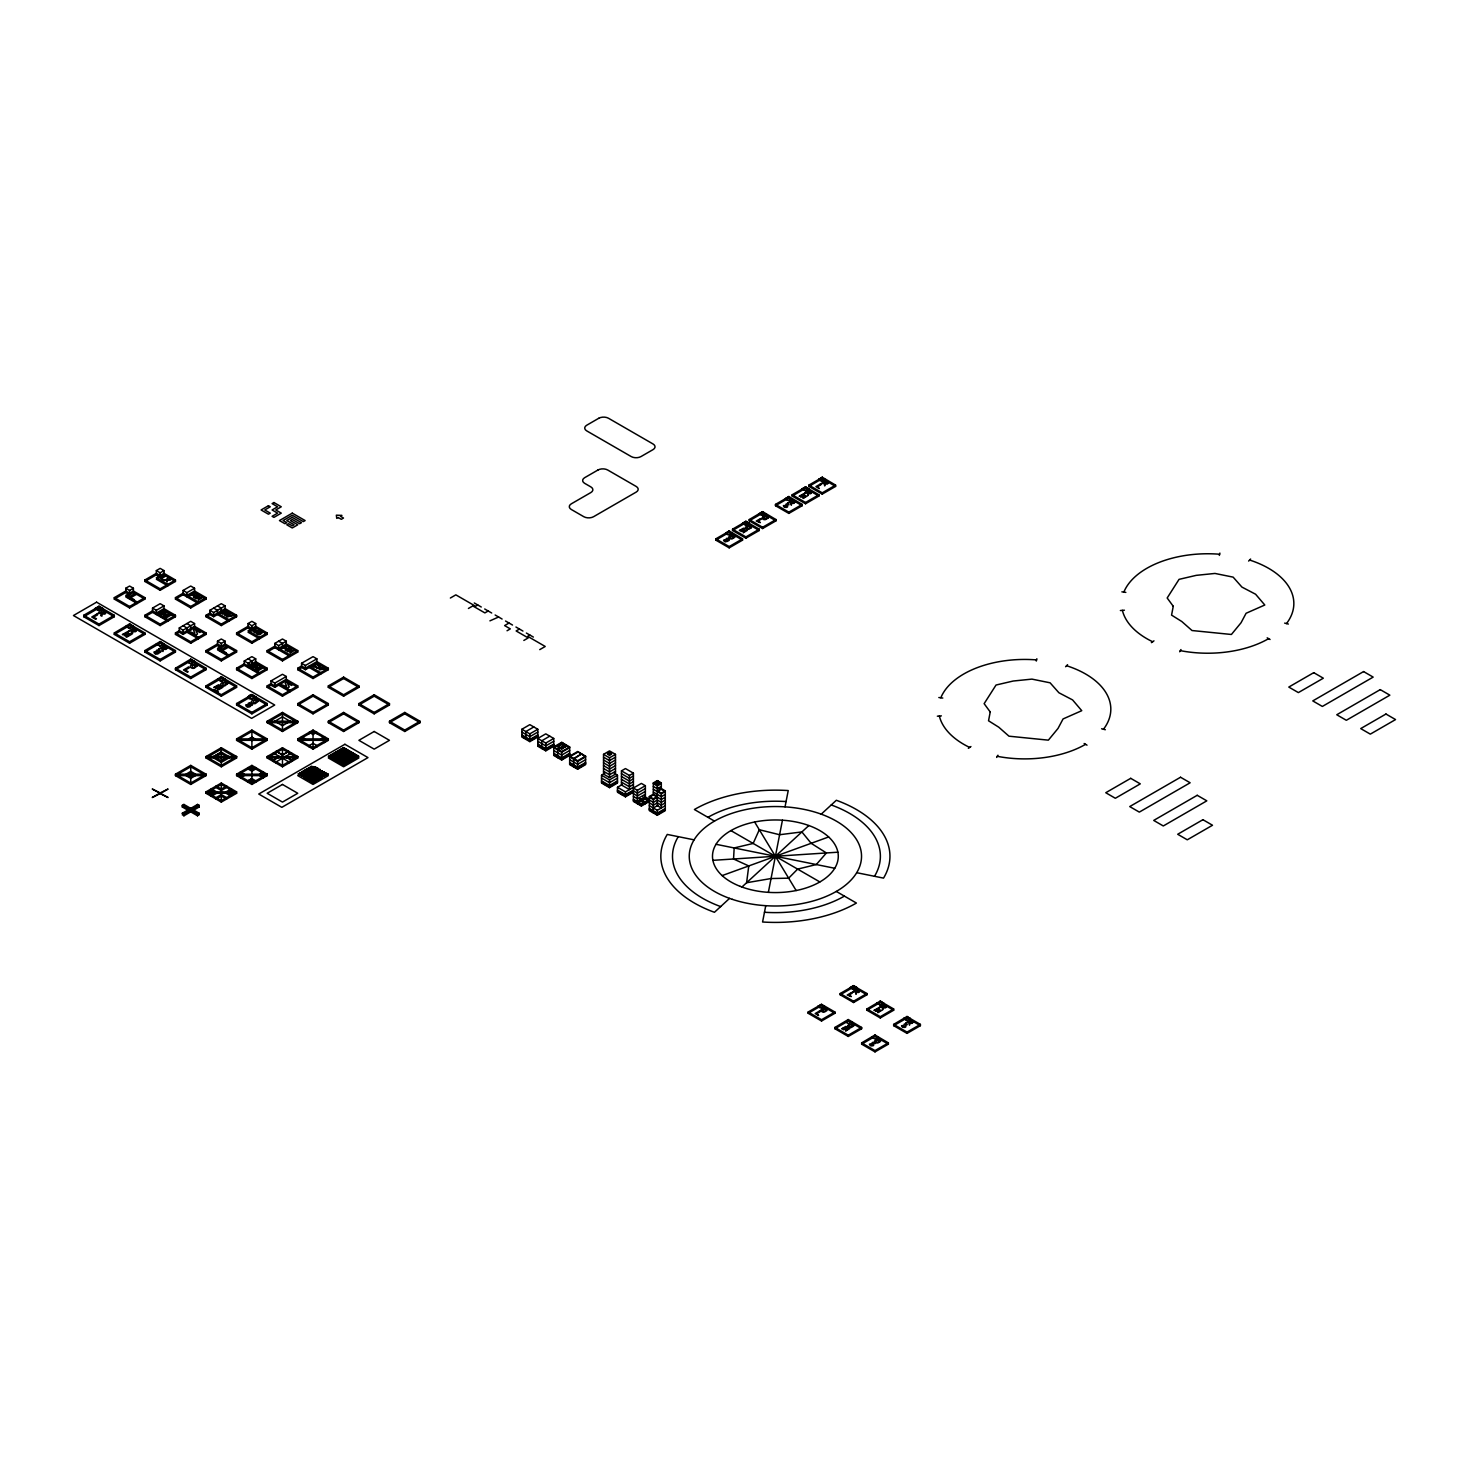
<?xml version="1.0" encoding="UTF-8"?>
<svg xmlns="http://www.w3.org/2000/svg" width="1469" height="1469" viewBox="0 0 1469 1469"><rect width="100%" height="100%" fill="white"/><g stroke="black" fill="none" stroke-linecap="round" stroke-linejoin="round"><path stroke-width="1.5" d="M190.731 659.177L206.027 668.23L206.027 669.699L190.731 678.531L175.454 669.699L175.454 668.23L190.731 659.177L194.569 661.619L190.731 663.823L186.912 661.619L190.731 663.602L194.569 661.399M175.454 669.699L190.731 660.885L190.731 659.416M221.305 676.842L236.601 685.894L236.601 687.363L221.305 696.177L206.027 687.363L206.027 685.894L221.305 676.842L225.143 679.266L221.305 681.469L217.485 679.266L221.305 681.249L225.143 679.045M206.027 687.363L221.305 678.531L221.305 677.062M236.601 705.01L236.601 703.541L251.897 694.708L267.174 703.541L267.174 705.01L251.897 713.842L236.601 705.01L251.897 696.177L267.174 705.01M251.897 696.177C252.943 691.458 242.918 699.005 251.897 699.134L255.716 696.93L251.897 694.488M762.613 511.634L775.981 519.549L775.981 520.834L762.613 528.546L749.245 520.834L749.245 519.549L762.613 511.634L759.271 513.764L762.613 515.692L765.955 513.764L762.613 515.49L759.271 513.562M749.245 520.834L762.613 513.122L762.613 511.836M808.17 1013.298L808.17 1012.012L821.538 1004.3L834.906 1012.012L834.906 1013.298L821.538 1021.01L808.17 1013.298L821.538 1005.586L821.538 1004.3L818.196 1006.228M765.753 905.694L762.576 921.999A114.564 66.142 0 0 0 856.409 903.049L836.302 891.444M768.36 892.362L782.444 820.198M785.034 806.848L788.229 790.561A114.564 66.142 0 0 0 694.396 809.511L714.485 821.116M158.817 653.228L158.854 653.081A1.891 1.102 0 0 0 158.762 652.64L157.642 650.877L160.286 652.401A1.983 1.138 0 0 0 160.654 651.373L160.194 650.84A4.48 2.589 0 0 0 159.515 650.436L158.395 650.088M1036.288 661.068L1036.857 658.755M1219.325 555.411L1219.894 553.078M884.797 1007.128L882.3 1006.651L884.815 1007.073M996.643 757.435L997.947 755.213M1179.68 651.759L1180.984 649.537M821.208 1010.048L821.85 1009.442A6.28 3.636 0 0 1 822.585 1009.038L824.329 1008.634A2.809 1.616 0 0 1 825.247 1008.707L826.863 1009.625A2.295 1.322 0 0 1 827.047 1010.231A2.534 1.469 0 0 1 826.937 1010.543L824.605 1011.994A2.699 1.561 0 0 1 823.521 1012.104A2.24 1.285 0 0 1 822.511 1011.957L821.318 1011.26A2.314 1.34 0 0 1 821.024 1010.507M1065.594 666.742L1067.577 664.686M1248.632 561.066L1250.615 559.028M873.651 1045.432C871.411 1041.484 875.487 1045.194 875.028 1043.1A3.911 2.259 0 0 0 874.441 1042.751C869.519 1040.585 874.092 1047.783 870.621 1044.422A1.891 1.102 0 0 1 870.933 1044.037L869.575 1044.073A2.075 1.194 0 0 0 869.446 1044.404L870.125 1045.34A4.646 2.681 0 0 0 870.731 1045.671M156.43 650.528L157.44 652.989L155.163 652.365A2.167 1.249 0 0 1 155.512 651.905M729.56 898.385L714.448 912.286A114.564 66.142 0 0 1 667.257 834.429L694.084 839.846M741.937 887.019L808.85 825.541M821.226 814.175L836.338 800.274A114.564 66.142 0 0 1 883.53 878.113L856.702 872.696M158.615 653.503L157.22 654.072A2.075 1.194 0 0 1 155.751 653.944L155.585 653.889M968.346 748.327L970.936 746.527M1151.384 642.651L1153.973 640.851M129.584 593.219L125.765 591.015L114.307 597.626L114.307 599.095L125.765 592.484L125.765 588.243L129.584 586.039L133.404 588.243L133.404 592.484L144.88 599.095L144.88 597.626L133.404 591.015L125.765 595.422L137.241 602.051L137.241 603.502L125.765 596.891L133.404 592.484M160.158 575.573L156.338 573.351L144.88 579.98L144.88 581.449L156.338 574.82L156.338 570.596L160.158 568.374L163.995 570.596L163.995 574.82L175.454 581.449L175.454 579.98L163.995 573.351L156.338 577.776L167.815 584.387L167.815 585.856L156.338 579.245L163.995 574.82M95.191 608.441L99.011 606.238L102.83 608.441L99.011 610.865L95.191 608.441L99.011 610.645L102.83 608.441M83.733 615.272L99.011 606.458L114.307 615.272L114.307 616.741L99.011 625.574L83.733 616.741L83.733 615.272L99.011 624.105L114.307 615.272M83.733 616.741L99.011 607.927L114.307 616.741M125.765 588.243L129.584 590.446L133.404 588.243M156.338 570.596L160.158 572.8L163.995 570.596M135.221 593.347L128.023 597.497L133.183 600.49L134.413 599.774L130.741 597.663L136.727 594.211M163.169 579.851L161.847 578.327L165.079 576.454L164.271 575.995L160.378 578.235L164.326 580.53L166.53 580.237L166.989 582.073L167.723 580.09L170.79 579.704L167.999 579.392L167.466 577.776L166.768 579.539L163.371 579.961M114.307 597.626L129.584 606.458L144.88 597.626M144.88 579.98L160.158 588.812L175.454 579.98M114.307 599.095L129.584 607.927L144.88 599.095M144.88 581.449L160.158 590.281L175.454 581.449M175.454 616.741L160.158 625.574L144.88 616.741L144.88 615.272L152.519 610.865L167.815 619.698L167.815 621.167L152.519 612.334L152.519 608.093L160.158 603.686L163.995 605.889L163.995 610.131L175.454 616.741L175.454 615.272L163.995 608.662L156.338 613.069M206.027 599.095L190.731 607.927L175.454 599.095L175.454 597.626L183.092 593.219L198.388 602.051L198.388 603.502L183.092 594.688L183.092 590.446L190.731 586.039L194.569 588.243L194.569 592.484L206.027 599.095L206.027 597.626L194.569 591.015L186.912 595.422M129.584 624.105L144.88 632.937L144.88 634.406L129.584 643.22L114.307 634.406L114.307 632.937L129.584 623.884L133.404 626.308L129.584 628.512L125.765 626.308L129.584 628.291L133.404 626.088M114.307 634.406L129.584 625.574L144.88 634.406M144.88 616.741L152.519 612.334M152.519 608.093L156.338 610.314L163.995 605.889M175.454 599.095L183.092 594.688M183.092 590.446L186.912 592.65L194.569 588.243M163.995 610.131L156.338 614.538L156.338 610.314M194.569 592.484L186.912 596.891L186.912 592.65M114.307 632.937L129.584 641.751L144.88 632.937M144.88 615.272L160.158 624.105L175.454 615.272M175.454 597.626L190.731 606.458L206.027 597.626M179.273 632.203L179.273 627.961L190.731 621.332L194.569 623.554L194.569 627.777L183.092 634.406L179.273 632.203L175.454 634.406L175.454 632.937L179.273 630.734L183.092 632.937L194.569 626.308L206.027 632.937L206.027 634.406L190.731 643.22L175.454 634.406M209.847 614.538L209.847 610.314L221.305 603.686L225.143 605.889L225.143 610.131L213.666 616.741L209.847 614.538L206.027 616.741L206.027 615.272L209.847 613.069L213.666 615.272L225.143 608.662L236.601 615.272L236.601 616.741L221.305 625.574L206.027 616.741M160.158 641.751L175.454 650.583L175.454 652.052L160.158 660.885L144.88 652.052L144.88 650.583L160.158 641.531L163.995 643.973L160.158 646.176L156.338 643.973L160.158 645.938L163.995 643.734M144.88 652.052L160.158 643.22L175.454 652.052M179.273 627.961L183.092 630.164L194.569 623.554M209.847 610.314L213.666 612.518L225.143 605.889M144.88 650.583L160.158 659.416L175.454 650.583M175.454 632.937L190.731 641.751L206.027 632.937M206.027 615.272L221.305 624.105L236.601 615.272M221.305 646.176L217.485 643.973L206.027 650.583L206.027 652.052L217.485 645.442L217.485 641.2L221.305 638.997L225.143 641.2L225.143 645.442L236.601 652.052L236.601 650.583L225.143 643.973L217.485 648.38L228.962 654.99L228.962 656.459L217.485 649.849L225.143 645.442M251.897 628.512L248.059 626.308L236.601 632.937L236.601 634.406L248.059 627.777L248.059 623.554L251.897 621.332L255.716 623.554L255.716 627.777L267.174 634.406L267.174 632.937L255.716 626.308L248.059 630.734L259.536 637.344L259.536 638.813L248.059 632.203L255.716 627.777M217.485 641.2L221.305 643.404L225.143 641.2M248.059 623.554L251.897 625.757L255.716 623.554M226.942 646.305L219.744 650.455L224.904 653.448L226.134 652.732L222.462 650.62L228.448 647.168M175.454 668.23L190.731 677.062L206.027 668.23M206.027 650.583L221.305 659.416L236.601 650.583M236.601 632.937L251.897 641.751L267.174 632.937M206.027 652.052L221.305 660.885L236.601 652.052M236.601 634.406L251.897 643.22L267.174 634.406M267.174 669.699L251.897 678.531L236.601 669.699L236.601 668.23L244.24 663.823L259.536 672.655L259.536 674.124L244.24 665.292L244.24 661.05L251.897 656.643L255.716 658.846L255.716 663.088L267.174 669.699L267.174 668.23L255.716 661.619L248.059 666.026M297.748 652.052L282.47 660.885L267.174 652.052L267.174 650.583L274.813 646.176L290.109 654.99L290.109 656.459L274.813 647.645L274.813 643.404L282.47 638.997L286.29 641.2L286.29 645.442L297.748 652.052L297.748 650.583L286.29 643.973L278.633 648.38M236.601 669.699L244.24 665.292M267.174 652.052L274.813 647.645M255.716 658.846L248.059 663.272L248.059 667.495L255.716 663.088M274.813 643.404L278.633 645.607L286.29 641.2M286.29 645.442L278.633 649.849L278.633 645.607M206.027 685.894L221.305 694.708L236.601 685.894M236.601 668.23L251.897 677.062L267.174 668.23M267.174 650.583L282.47 659.416L297.748 650.583M286.29 680.735L274.813 687.363L270.994 685.16L270.994 680.918L282.47 674.289L286.29 676.493L286.29 680.735L297.748 687.363L297.748 685.894L286.29 679.266L274.813 685.894L270.994 683.691L267.174 685.894L267.174 687.363L282.47 696.177L297.748 687.363M316.863 663.088L305.387 669.699L301.567 667.495L301.567 663.272L313.044 656.643L316.863 658.846L316.863 663.088L328.322 669.699L328.322 668.23L316.863 661.619L305.387 668.23L301.567 666.026L297.748 668.23L297.748 669.699L313.044 678.531L328.322 669.699M267.174 687.363L270.994 685.16M297.748 669.699L301.567 667.495M270.994 680.918L274.813 683.122L286.29 676.493M301.567 663.272L305.387 665.475L316.863 658.846M248.059 696.692L251.897 698.895L255.716 696.692M236.601 703.541L251.897 712.373L267.174 703.541M267.174 685.894L282.47 694.708L297.748 685.894M297.748 668.23L313.044 677.062L328.322 668.23M450.359 598.03L455.831 594.853L475.57 606.256L477.774 604.989M190.731 765.386L175.454 774.2L175.454 775.614L190.731 784.446L206.027 775.614L206.027 774.2L190.731 765.386L190.731 784.446M221.305 747.721L206.027 756.553L206.027 757.967L221.305 766.8L236.601 757.967L236.601 756.553L221.305 747.721L221.305 766.8M251.897 730.075L236.601 738.907L236.601 740.321L251.897 749.135L267.174 740.321L267.174 738.907L251.897 730.075L251.897 749.135M282.47 712.428L267.174 721.242L267.174 722.656L282.47 731.489L297.748 722.656L297.748 721.242L282.47 712.428L282.47 731.489M297.748 703.596L313.044 694.764L328.322 703.596L328.322 705.01L313.044 713.842L297.748 705.01L297.748 703.596L313.044 712.428L328.322 703.596M328.322 685.95L343.617 677.117L358.895 685.95L358.895 687.363L343.617 696.177L328.322 687.363L328.322 685.95L343.617 694.764L358.895 685.95M297.748 705.01L313.044 696.177L328.322 705.01M328.322 687.363L343.617 678.531L358.895 687.363M468.427 608.46L472.798 605.944L484.88 612.904L488.185 610.994M213.666 756.498L221.305 752.091L228.962 756.553L221.305 760.96L213.666 756.498L221.305 752.146M274.813 721.297L282.47 716.835L290.109 721.297M249.014 738.907L251.897 737.254L254.761 738.907L251.897 740.615L249.014 738.907L251.897 737.309L254.761 738.962M159.625 793.278L152.243 797.52L160.158 793.591L168.072 797.52L152.243 789.018L160.158 792.948L168.072 789.018L160.709 793.278M221.305 760.905L228.962 756.498M290.109 721.242L282.47 725.723L274.813 721.242M489.911 620.854L498.615 617.017M182.285 805.361L183.9 804.424L199.196 813.257L197.562 815.809L182.285 806.977L182.285 805.361L197.562 814.193L199.196 813.257M221.305 783.032L206.027 791.864L206.027 793.278L221.305 802.092L236.601 793.278L236.601 791.864L221.305 783.032L221.305 802.092M251.897 765.386L236.601 774.2L236.601 775.614L251.897 784.446L267.174 775.614L267.174 774.2L251.897 765.386L251.897 784.446M282.47 747.721L267.174 756.553L267.174 757.967L282.47 766.8L297.748 757.967L297.748 756.553L282.47 747.721L282.47 766.8M313.044 730.075L297.748 738.907L297.748 740.321L313.044 749.135L328.322 740.321L328.322 738.907L313.044 730.075L313.044 749.135M328.322 721.242L343.617 712.428L358.895 721.242L358.895 722.656L343.617 731.489L328.322 722.656L328.322 721.242L343.617 730.075L358.895 721.242M358.895 703.596L374.191 694.764L389.469 703.596L389.469 705.01L374.191 713.842L358.895 705.01L358.895 703.596L374.191 712.428L389.469 703.596M182.285 806.977L183.9 806.04L199.196 814.873M328.322 722.656L343.617 713.842L358.895 722.656M358.895 705.01L374.191 696.177L389.469 705.01M244.24 774.145L240.42 776.348L240.42 777.817L244.24 775.614L240.42 773.41L240.42 771.941L244.24 774.2L240.42 776.403M251.897 769.738L255.716 767.534L255.716 769.003L251.897 771.207L248.059 769.003L248.059 767.534L251.897 769.793L255.716 767.589M509.027 623.04L504.601 625.592L510.312 628.879L507.044 630.752M273.381 761.548L273.381 760.134L279.587 756.553L273.381 752.973L273.381 754.387M288.677 752.734L288.677 751.32L282.47 754.901L276.245 751.375L276.245 752.734M273.381 760.189L279.587 756.608M288.677 751.375L282.47 754.956L276.245 751.32M182.285 813.257L197.562 804.424L199.196 805.361L199.196 806.977L183.9 815.809L182.285 813.257L183.9 814.193L199.196 805.361M189.923 809.786L191.558 808.85M182.285 814.873L197.562 806.04L199.196 806.977M189.923 811.384L191.558 810.447M291.541 761.548L291.541 760.134L285.335 756.608L291.541 752.973L291.541 754.387M248.059 780.773L251.897 778.57L255.716 780.829L255.716 782.242L251.897 780.039L248.059 782.242L248.059 780.773L251.897 778.625M263.355 776.403L259.536 774.145L263.355 771.941L263.355 773.41L259.536 775.614L263.355 777.817L263.355 776.348M259.536 774.2L263.355 771.996M519.457 629.044L516.133 630.954L528.216 637.932L523.845 640.447M529.868 635.067L527.665 636.334L545.219 646.47L539.747 649.629M389.469 721.242L404.765 712.428L420.042 721.242L420.042 722.656L404.765 731.489L389.469 722.656L389.469 721.242L404.765 730.075L420.042 721.242M389.469 722.656L404.765 713.842L420.042 722.656M725.851 533.045L729.193 530.933L742.561 538.848L742.561 540.133L729.193 547.845L715.825 540.133L715.825 538.848L729.193 531.117M742.561 523.203L745.903 521.275L749.245 523.203L745.903 525.333L742.561 523.203L745.903 525.131L749.245 523.203M785.493 498.615L788.835 496.504L802.203 504.418L802.203 505.703L788.835 513.416L775.467 505.703L775.467 504.418L788.835 496.687M802.203 488.773L805.545 486.845L808.886 488.773L805.545 490.903L802.203 488.773L805.545 490.701L808.886 488.773M818.894 479.335L822.236 477.205L835.604 485.119L835.604 486.404L822.236 494.117L808.886 486.404L808.886 485.119L822.236 477.407M732.535 529.189L745.903 521.477L759.271 529.189L759.271 530.474L745.903 538.187L732.535 530.474L732.535 529.189L745.903 536.919L759.271 529.189M792.177 494.759L805.545 487.047L818.894 494.759L818.894 496.045L805.545 503.757L792.177 496.045L792.177 494.759L805.545 502.49L818.894 494.759M715.825 540.133L729.193 532.402L742.561 540.133M732.535 530.474L745.903 522.762L759.271 530.474M775.467 505.703L788.835 497.973L802.203 505.703M792.177 496.045L805.545 488.332L818.894 496.045M808.886 486.404L822.236 478.692L835.604 486.404M729.193 534.973C736.924 529.538 727.724 538.315 725.851 532.861M788.835 500.543C796.565 495.108 787.366 503.885 785.493 498.432M822.236 481.263C829.985 475.809 820.767 484.586 818.894 479.133M715.825 538.848L729.193 546.56L742.561 538.848M749.245 519.549L762.613 527.261L775.981 519.549M775.467 504.418L788.835 512.13L802.203 504.418M808.886 485.119L822.236 492.831L835.604 485.119M521.862 729.267L529.832 724.658L537.801 729.267L537.801 737.034L529.832 741.625L521.862 737.034L521.862 729.267L529.832 733.857L537.801 729.267M533.816 726.953L525.847 731.562L525.847 737.218M537.801 732.076L529.832 736.685L521.862 732.076M537.801 734.904L529.832 739.513L521.862 734.904M537.801 735.62L529.832 740.211L521.862 735.62M537.801 736.318L529.832 740.927L521.862 736.318M537.801 738.466L545.77 733.857L553.74 738.466L553.74 746.234L545.77 750.824L537.801 746.234L537.801 738.466L545.77 743.057L553.74 738.466M549.755 736.153L541.786 740.762L541.786 746.417M553.74 741.294L545.77 745.885L537.801 741.294M553.74 744.104L545.77 748.713L537.801 744.104M553.74 744.82L545.77 749.41L537.801 744.82M553.74 745.517L545.77 750.126L537.801 745.517M553.74 746.95L561.691 742.359L569.66 746.95L569.66 755.433L561.691 760.024L553.74 755.433L553.74 746.95L561.691 751.559L569.66 746.95M561.691 743.057L553.74 747.666L561.691 752.257L569.66 747.666L561.691 742.359M557.706 746.252L561.691 743.957L565.675 746.252L561.691 749.263L557.706 746.252L561.691 748.547L565.675 746.252M557.706 746.95L561.691 744.654L565.675 746.95M557.706 749.961L565.675 744.654L557.706 749.263L557.706 755.617M569.66 750.494L561.691 755.084L553.74 750.494M569.66 753.303L561.691 757.912L553.74 753.303M569.66 754.019L561.691 758.61L553.74 754.019M569.66 754.717L561.691 759.326L553.74 754.717M569.66 756.149L577.629 751.559L585.598 756.149L585.598 764.633L577.629 769.223L569.66 764.633L569.66 756.149L577.629 760.758L585.598 756.149M577.629 752.257L569.66 756.866L577.629 761.456L585.598 756.866L577.629 751.559M573.644 759.161L581.614 753.854L573.644 758.463L573.644 764.816M585.598 759.693L577.629 764.284L569.66 759.693M585.598 762.521L577.629 767.112L569.66 762.521M585.598 763.219L577.629 767.828L569.66 763.219M585.598 763.917L577.629 768.526L569.66 763.917M603.539 754.35L609.506 750.898L615.493 754.35L615.493 774.108L609.506 777.56L603.539 774.108L603.539 754.35L609.506 757.802L615.493 754.35M607.523 753.634L609.506 752.495L611.508 753.634L609.506 755.488L607.523 753.634L609.506 754.791L611.508 753.634M607.523 754.35L609.506 753.193L611.508 754.35M615.493 757.178L609.506 760.611L603.539 757.178M615.493 759.987L609.506 763.439L603.539 759.987M615.493 762.815L609.506 766.267L603.539 762.815M615.493 765.643L609.506 769.095L603.539 765.643M614.299 773.428L617.476 775.265L617.476 783.032L609.506 787.641L601.537 783.032L601.537 775.265L604.732 773.428M615.493 768.471L609.506 771.923L603.539 768.471M615.493 771.298L609.506 774.751L603.539 771.298M633.414 773.171L629.43 775.467L629.43 789.587L621.46 784.997L621.46 770.876L625.445 768.562L633.414 773.171L633.414 801.431L641.384 806.04L649.353 801.431M601.537 775.265L609.506 779.874L617.476 775.265M617.476 778.093L609.506 782.683L601.537 778.093M617.476 780.92L609.506 785.511L601.537 780.92M617.476 781.618L609.506 786.227L601.537 781.618M617.476 782.334L609.506 786.925L601.537 782.334M633.414 775.999L629.43 778.295L621.46 773.686M633.414 792.232L625.445 796.841L617.476 792.232L617.476 787.292L622.25 784.538M633.414 778.827L629.43 781.122L621.46 776.513M633.414 781.637L629.43 783.95L621.46 779.341M633.414 784.464L629.43 786.76L621.46 782.169M617.476 787.292L625.445 791.883L633.414 787.292M633.414 790.12L625.445 794.711L617.476 790.12M633.414 791.534L625.445 796.125L617.476 791.534M637.399 790.322L645.368 785.713L645.368 797.024L637.399 801.615L637.399 790.322L633.414 788.027L641.384 783.418L645.368 785.713M665.292 797.226L661.307 799.522L653.338 794.913L653.338 782.922L657.322 780.608L661.307 782.922L661.307 789.275L657.322 791.571M645.368 788.541L637.399 793.15L633.414 790.836L625.445 795.427L617.476 790.818M657.322 781.324L653.338 783.62L657.322 785.915L661.307 783.62L657.322 780.608M655.321 783.363L657.322 782.206L659.306 784.06L657.322 782.922L655.321 784.06L659.306 783.363M645.368 791.369L637.399 795.959L633.414 793.664M661.307 782.922L657.322 785.217L653.338 782.922M645.368 794.196L637.399 798.787L633.414 796.492M661.307 786.448L657.322 788.743L653.338 786.448M637.399 803.029L645.368 798.42M649.353 796.51L653.338 794.215L657.322 796.51L653.338 798.805L649.353 796.51L649.353 810.631L657.322 815.24L665.292 810.631L665.292 790.873L661.307 788.559L657.322 790.873L661.307 793.168L665.292 790.873M653.338 794.913L649.353 797.226L653.338 799.522L657.322 797.226M633.414 799.32L641.384 803.91L649.353 799.32L644.579 796.565M649.353 800.017L641.384 804.626L633.414 800.017M665.292 794.398L661.307 796.694L653.338 792.103M665.292 800.036L661.307 802.349L657.322 800.036L653.338 802.349L644.579 797.263M653.338 807.987L658.112 805.232M665.292 802.864L661.307 805.177L657.322 802.864L653.338 805.177L649.353 802.864M649.353 805.691L657.322 810.3L665.292 805.691M665.292 808.519L657.322 813.11L649.353 808.519M665.292 809.217L657.322 813.826L649.353 809.217M665.292 809.933L657.322 814.524L649.353 809.933M850.22 987.535L853.562 985.607L856.904 987.535L853.562 989.665L850.22 987.535L853.562 989.463L856.904 987.535M840.195 993.521L853.562 985.809L866.93 993.521L866.93 994.807L853.562 1002.519L840.195 994.807L840.195 993.521L853.562 1001.234L866.93 993.521M840.195 994.807L853.562 987.095L866.93 994.807M821.538 1008.156C829.269 1002.703 820.069 1011.48 818.196 1006.026M808.17 1012.012L821.538 1019.725L834.906 1012.012M834.906 1027.455L848.274 1019.541L861.642 1027.455L861.642 1028.741L848.274 1036.453L834.906 1028.722L834.906 1027.455L848.274 1035.168L861.642 1027.455M880.298 1001.234L893.666 1008.964L893.666 1010.231L880.298 1017.962L866.93 1010.231L866.93 1008.964L880.298 1001.05L883.64 1003.162M834.906 1028.722L848.274 1021.01L861.642 1028.741M866.93 1010.231L880.298 1002.519L893.666 1010.231M880.298 1005.09L876.956 1002.978L880.298 1005.09L883.64 1002.978M866.93 1008.964L880.298 1016.677L893.666 1008.964M861.642 1042.88L875.01 1034.966L888.378 1042.88L888.378 1044.165L875.01 1051.877L861.642 1044.165L861.642 1042.88L875.01 1050.592L888.378 1042.88M907.034 1016.677L920.402 1024.389L920.402 1025.674L907.034 1033.386L893.666 1025.674L893.666 1024.389L907.034 1016.475L910.376 1018.605M861.642 1044.165L875.01 1036.453L888.378 1044.165M893.666 1025.674L907.034 1017.962L920.402 1025.674M871.668 1037.096L875.01 1039.024L878.352 1037.096M907.034 1020.533L903.692 1018.403L907.034 1020.533L910.376 1018.403M893.666 1024.389L907.034 1032.101L920.402 1024.389M873.027 1045.818L871.135 1045.818M722.142 875.597L828.645 836.963M249.308 703.027L248.592 703.21A1.983 1.138 0 0 0 248.151 703.486L249.124 706.001L246.884 705.304A2.167 1.249 0 0 1 247.233 704.863L245.672 704.9L246.315 706.35A5.288 3.048 0 0 0 247.012 706.718M1120.37 610.535L1124.409 610.204M937.351 716.193L941.372 715.88M712.906 860.338L837.881 852.204M342.92 748.015L344.297 748.015M341.836 748.639L345.38 748.639M340.753 749.263L346.464 749.263M339.67 749.888L347.547 749.888M338.586 750.512L348.63 750.512M337.521 751.136L349.714 751.136M336.438 751.761L350.797 751.761M335.354 752.385L351.881 752.385M334.271 753.009L352.946 753.009M333.188 753.634L354.029 753.634M332.104 754.258L355.112 754.258M331.021 754.882L356.196 754.882M329.937 755.507L357.279 755.507M328.872 756.131L358.363 756.131M328.872 756.755L358.363 756.755M329.937 757.38L357.279 757.38M331.021 758.004L356.196 758.004M332.104 758.628L355.112 758.628M333.188 759.253L354.029 759.253M334.271 759.877L352.946 759.877M335.354 760.501L351.881 760.501M336.438 761.126L350.797 761.126M337.521 761.75L349.714 761.75M338.586 762.374L348.63 762.374M339.67 762.999L347.547 762.999M340.753 763.623L346.464 763.623M341.836 764.247L345.38 764.247M342.92 764.872L344.297 764.872M1121.875 591.842L1125.842 592.374M938.838 697.518L942.804 698.05M716.027 844.289L834.759 868.271M903.306 1027.364C908.889 1028.043 902.939 1023.452 907.181 1024.719A3.911 2.259 0 0 0 906.465 1024.26C901.452 1022.13 906.281 1029.292 902.664 1025.931A1.891 1.102 0 0 1 902.958 1025.546L901.544 1025.693L902.168 1026.849A4.627 2.681 0 0 0 902.756 1027.18M1284.64 623.113L1288.368 624.05M1101.603 728.771L1105.331 729.726M784.96 507.356C790.928 507.925 784.336 503.738 788.982 504.748A3.911 2.259 0 0 0 788.265 504.271C783.381 502.104 787.88 509.266 784.446 505.96A1.891 1.102 0 0 1 784.758 505.556L783.399 505.593L783.95 506.86A4.627 2.681 0 0 0 784.556 507.191M725.319 541.786L727.981 541.216L726.99 539.086L729.157 540.519L729.212 539.068A3.911 2.259 0 0 0 728.624 538.701C723.464 536.497 728.495 543.548 724.823 540.39A1.891 1.102 0 0 1 725.117 539.986L723.758 540.023A2.075 1.194 0 0 0 723.629 540.372L724.327 541.29A4.627 2.681 0 0 0 724.915 541.62M247.325 706.846L247.471 706.901A2.075 1.194 0 0 0 248.959 707.048L250.336 706.46A1.855 1.065 0 0 0 250.52 705.561L249.363 703.835L252.007 705.359A1.983 1.138 0 0 0 252.374 704.33M155.494 651.905L153.878 652.071L154.594 653.393A5.288 3.048 0 0 0 155.273 653.76M1267.178 637.821L1270.061 639.492M762.613 513.122L775.981 520.834M1084.14 743.498L1087.023 745.169M474.285 602.969L481.263 607.009M484.697 608.992L491.693 613.014M495.126 614.997L502.104 619.037M505.538 621.02L512.516 625.041M515.95 627.024L522.946 631.064M526.379 633.047L533.357 637.069M658.645 787.733L665.292 791.571L661.307 793.866L653.338 789.275M730.919 830.609L819.867 881.951M621.46 770.876L629.43 775.467M642.706 796.896L649.353 800.734L641.384 805.324L633.414 800.734M640.594 798.861L645.368 802.331L638.997 798.64M642.706 802.203L645.368 803.727L641.384 801.431M225.143 610.131L236.601 616.741M217.485 605.889L221.305 608.093L221.305 612.334M278.633 641.2L282.47 643.404L282.47 647.645M156.338 574.82L160.158 577.042L160.158 572.8M213.666 608.093L217.485 610.314L217.485 614.538L228.962 621.167L228.962 619.698L217.485 613.069M248.059 627.777L251.897 629.981L251.897 625.757M309.206 666.026L320.683 672.655L320.683 674.124L309.206 667.495M194.569 627.777L206.027 634.406M186.912 623.554L190.731 625.757L190.731 629.981M248.059 658.846L251.897 661.05L251.897 665.292L244.24 661.05M125.765 592.484L129.584 594.688L129.584 590.446M183.092 625.757L186.912 627.961L186.912 632.203L198.388 638.813L198.388 637.344L186.912 630.734M217.485 645.442L221.305 647.645L221.305 643.404M278.633 683.691L290.109 690.301L290.109 691.77L278.633 685.16M821.538 1005.586L834.906 1013.298M190.731 660.885L206.027 669.699M221.305 678.531L236.601 687.363M214.052 689.31L218.404 691.826M285.335 756.553L291.541 760.134M189.923 808.85L191.558 809.786M189.923 810.447L191.558 811.384M848.054 1026.684L849.247 1027.382A2.24 1.285 0 0 0 850.257 1027.547A2.699 1.561 0 0 0 851.341 1027.437L853.673 1025.986A2.552 1.469 0 0 0 853.764 1025.674A2.295 1.322 0 0 0 853.599 1025.068L852.093 1024.168A2.809 1.616 0 0 0 851.065 1024.077L849.321 1024.481A6.243 3.617 0 0 0 848.586 1024.885L847.944 1025.472A2.736 1.579 0 0 0 847.76 1025.95M754.625 821.997L796.161 890.545M252.374 704.312L251.915 703.798A4.48 2.589 0 0 0 251.236 703.394L250.116 703.045A1.983 1.138 0 0 0 249.473 702.99M907.034 1016.475L907.034 1017.962M907.034 1032.101L907.034 1033.386M880.298 1001.05L880.298 1002.519M880.298 1016.677L880.298 1017.962M875.01 1034.966L875.01 1036.453M875.01 1050.592L875.01 1051.877M853.562 985.607L853.562 987.095M853.562 1001.234L853.562 1002.519M851.616 1021.653L848.274 1023.581L844.932 1021.653M848.274 1019.541L848.274 1021.01M848.274 1035.168L848.274 1036.453M822.236 477.205L822.236 478.692M822.236 492.831L822.236 494.117M821.538 1019.725L821.538 1021.01M805.545 486.845L805.545 488.332M805.545 502.49L805.545 503.757M788.835 496.504L788.835 497.973M788.835 512.13L788.835 513.416M762.613 527.261L762.613 528.546M745.903 521.275L745.903 522.762M745.903 536.919L745.903 538.187M729.193 530.933L729.193 532.402M729.193 546.56L729.193 547.845M661.307 793.168L661.307 807.987L657.322 805.691L657.322 784.519M657.322 810.3L657.322 815.24M653.338 798.805L653.338 810.815M653.338 811.531L653.338 812.945M645.368 799.136L645.368 797.722L637.399 802.331L637.399 803.727M641.384 803.91L641.384 806.04M625.445 791.883L625.445 796.841M621.46 793.113L621.46 794.527M609.506 757.802L609.506 777.56M609.506 779.874L609.506 787.641M605.522 783.913L605.522 785.327M577.629 760.758L577.629 769.223M573.644 765.514L573.644 766.928M561.691 751.559L561.691 760.024M557.706 756.315L557.706 757.729M545.77 743.057L545.77 750.824M541.786 747.115L541.786 748.529M529.832 733.857L529.832 741.625M525.847 737.915L525.847 739.329M404.765 712.428L404.765 713.842M404.765 730.075L404.765 731.489M374.191 694.764L374.191 696.177M374.191 712.428L374.191 713.842M343.617 677.117L343.617 678.531M343.617 694.764L343.617 696.177M343.617 712.428L343.617 713.842M343.617 730.075L343.617 731.489M324.502 738.099L324.502 736.703L320.683 738.962L324.502 741.166L324.502 742.524M316.863 733.692L316.863 732.278L313.044 734.537L309.206 732.278L309.206 733.692M316.863 746.931L316.863 745.517L313.044 743.314L309.206 745.573L309.206 746.931M313.044 677.062L313.044 678.531M313.044 694.764L313.044 696.177M313.044 712.428L313.044 713.842M305.387 665.475L305.387 669.699M301.567 738.099L301.567 736.703L305.387 738.962L301.567 741.166L301.567 742.524M288.677 763.201L288.677 761.787L282.47 758.206L276.245 761.842L276.245 763.201M282.47 659.416L282.47 660.885M282.47 694.708L282.47 696.177M274.813 683.122L274.813 687.363M251.897 641.751L251.897 643.22M251.897 677.062L251.897 678.531M251.897 712.373L251.897 713.842M221.305 624.105L221.305 625.574M221.305 659.416L221.305 660.885M221.305 694.708L221.305 696.177M213.666 612.518L213.666 616.741M197.562 804.424L197.562 806.04M197.562 814.193L197.562 815.809M190.731 606.458L190.731 607.927M190.731 641.751L190.731 643.22M190.731 677.062L190.731 678.531M183.9 804.424L183.9 806.04M183.9 814.193L183.9 815.809M183.092 630.164L183.092 634.406M160.158 588.812L160.158 590.281M160.158 624.105L160.158 625.574M160.158 641.531L160.158 643.22M160.158 659.416L160.158 660.885M129.584 606.458L129.584 607.927M129.584 623.884L129.584 625.574M129.584 641.751L129.584 643.22M99.011 606.238L99.011 607.927M99.011 624.105L99.011 625.574M285.812 682.626A2.975 1.726 0 0 1 286.308 682.351M194.092 629.668A2.975 1.726 0 0 1 194.587 629.393M831.252 804.957A104.978 60.615 0 0 1 874.496 876.295M844.4 896.108A97.597 56.336 0 0 1 764.468 912.267M720.655 906.575A102.903 59.403 0 0 1 678.274 836.651M707.948 817.333A95.375 55.069 0 0 1 786.08 801.56M1066.586 665.714A86.138 49.726 0 0 1 1103.476 729.248M1085.573 744.324A86.138 49.726 0 0 1 997.304 756.315M969.65 747.427A86.138 49.726 0 0 1 939.352 716.046M940.821 697.775A86.138 49.726 0 0 1 1036.563 659.912M1249.623 560.038A86.138 49.726 0 0 1 1286.495 623.572M1268.61 638.666A86.138 49.726 0 0 1 1180.323 650.638M1152.669 641.751A86.138 49.726 0 0 1 1122.389 610.369M1123.858 592.099A86.138 49.726 0 0 1 1219.601 554.235M156.43 650.528A1.983 1.157 0 0 1 156.871 650.253L157.587 650.069A1.983 1.157 0 0 1 158.579 650.051M848.366 1026.886A2.24 1.285 0 0 1 848.09 1026.17M820.914 1010.452A2.699 1.561 0 0 1 821.098 1009.993M189.997 632.515L193.118 635.012A3.048 1.763 0 0 0 195.102 635.141L195.34 635.104A2.369 1.377 0 0 0 196.13 634.92L197.195 634.277A2.773 1.598 0 0 0 197.507 633.855L195.744 630.33L199.894 632.478A2.92 1.689 0 0 0 200.335 631.799L196.846 629.154A2.865 1.653 0 0 0 195.652 629.118A2.663 1.542 0 0 0 193.504 630.44C197.838 637.417 190.584 630.33 189.997 632.515M281.717 685.472L284.839 687.951A3.048 1.763 0 0 0 286.841 688.098L287.061 688.061A2.369 1.377 0 0 0 287.851 687.878L288.916 687.235A2.773 1.598 0 0 0 289.228 686.813L287.465 683.287L291.615 685.435A2.92 1.689 0 0 0 292.056 684.738L288.585 682.112A2.865 1.653 0 0 0 287.373 682.075A2.663 1.542 0 0 0 285.225 683.397C289.595 690.063 282.562 683.801 281.754 685.27M105.548 613.087L105.437 613.546A1.855 1.065 0 0 1 105.162 613.822A2.626 1.524 0 0 1 104.685 614.097L102.334 614.005L101.857 616.209L100.682 615.529L101.196 613.601A2.699 1.561 0 0 0 100.737 613.216L97.505 613.693L102.371 610.884L105.548 613.087M136.121 630.734L136.066 631.119A1.855 1.065 0 0 1 135.736 631.486A2.626 1.524 0 0 1 135.258 631.743L132.908 631.652L132.43 633.855L131.255 633.176L131.806 631.303A2.699 1.561 0 0 0 131.31 630.88L128.078 631.339L132.945 628.53L136.121 630.734M166.695 648.398L166.64 648.784A1.855 1.065 0 0 1 166.309 649.133A2.626 1.524 0 0 1 165.832 649.39L163.481 649.316L163.004 651.501L161.829 650.822L162.38 648.967A2.699 1.561 0 0 0 161.884 648.527L158.652 649.004L163.518 646.195L166.695 648.398M794.545 502.49L794.27 503.077A2.295 1.322 0 0 1 793.793 503.371L791.736 503.298L791.314 505.226L790.763 502.986A2.35 1.359 0 0 0 790.34 502.618L787.513 503.022L791.754 500.562L794.545 502.49M811.237 492.849L810.98 493.437A2.295 1.322 0 0 1 810.502 493.731L808.446 493.657L808.023 495.567L807.473 493.345A2.35 1.359 0 0 0 807.05 492.96L804.222 493.382L808.464 490.921L811.237 492.849M827.947 483.191L827.69 483.797A2.295 1.322 0 0 1 827.212 484.072L825.156 483.999L824.733 485.927L824.127 483.595A2.35 1.359 0 0 0 823.76 483.319L820.932 483.723L825.174 481.281L827.947 483.191M859.273 991.593L859.016 992.199A2.295 1.322 0 0 1 858.52 992.475L856.464 992.401L856.041 994.329L855.491 992.108A2.35 1.359 0 0 0 855.068 991.722L852.24 992.126L856.5 989.684L859.273 991.593M886.009 1007.036L885.807 1007.569A2.295 1.322 0 0 1 885.256 1007.918L883.2 1007.844L882.777 1009.754L882.171 1007.422A2.35 1.359 0 0 0 881.804 1007.165L878.976 1007.569L883.236 1005.108L886.009 1007.036M912.745 1022.479L912.469 1023.067A2.295 1.322 0 0 1 911.992 1023.36L909.935 1023.269L909.513 1025.197L908.907 1022.865A2.35 1.359 0 0 0 908.54 1022.589L905.712 1022.993L909.972 1020.551L912.745 1022.479M261.023 632.808C257.167 636.922 256.561 630.109 261.023 632.808M197.048 666.026L194.257 668.23A3.085 1.781 0 0 1 193.008 668.358A2.571 1.487 0 0 1 191.851 668.156L190.346 667.22A2.626 1.524 0 0 1 190.162 666.522A3.122 1.8 0 0 1 190.364 665.99L191.117 665.292A7.161 4.132 0 0 1 191.943 664.833L193.926 664.374A3.213 1.855 0 0 1 194.973 664.465L196.846 665.512A2.589 1.506 0 0 1 197.048 666.026M227.622 683.673L224.83 685.876A3.085 1.781 0 0 1 223.582 686.005A2.571 1.487 0 0 1 222.443 685.821L221.066 685.031A2.626 1.524 0 0 1 220.736 684.168A3.122 1.8 0 0 1 220.938 683.636L221.69 682.956A7.161 4.132 0 0 1 222.517 682.479L224.5 682.02A3.213 1.855 0 0 1 225.547 682.112L227.42 683.158A2.589 1.506 0 0 1 227.622 683.673M258.195 701.319L255.404 703.522A3.085 1.781 0 0 1 254.155 703.651A2.571 1.487 0 0 1 253.017 703.467L251.64 702.678A2.626 1.524 0 0 1 251.309 701.833A3.122 1.8 0 0 1 251.511 701.282L252.264 700.603A7.161 4.132 0 0 1 253.09 700.144L255.073 699.685A3.213 1.855 0 0 1 256.12 699.758L257.993 700.823A2.589 1.506 0 0 1 258.195 701.319M314.054 665.898L316.698 667.11L314.109 667.055A3.397 1.965 0 0 1 313.595 666.779L313.301 666.54A2.24 1.285 0 0 1 313.062 666.136A2.571 1.487 0 0 1 313.283 665.237L313.76 664.833A4.682 2.699 0 0 1 314.476 664.429L316.294 664.098A2.516 1.451 0 0 1 317.488 664.337L317.69 664.447A3.122 1.8 0 0 1 318.222 664.759A2.516 1.451 0 0 1 318.571 665.42L316.129 664.686L314.072 665.806M226.263 615.823L226.648 616.558A4.756 2.754 0 0 0 227.346 616.98L232.653 615.419L227.603 616.374L230.321 614.079L229.513 613.601L226.63 615.309A2.644 1.524 0 0 0 226.263 615.823M734.169 847.944L733.545 858.998L748.768 865.939L746.601 882.74L771.06 878.535L788.669 878.168L797.63 869.115L816.305 864.543L826.404 852.956L811.145 843.298L801.89 831.931L779.598 834.723L759.308 829.728L753.156 843.445L734.169 847.944M195.763 666.045C190.97 671.021 190.988 662.519 195.763 666.045M226.336 683.709C221.709 688.63 221.635 680.129 226.336 683.709M256.91 701.356C252.246 706.277 252.209 697.793 256.91 701.356M733.582 536.938L732.958 537.709A4.627 2.663 0 0 1 732.425 538.021C727.504 539.656 731.433 534.018 733.582 536.938M750.292 527.279L749.667 528.069A4.609 2.663 0 0 1 749.135 528.363C744.232 529.997 748.254 524.341 750.292 527.279M767.002 517.639L766.377 518.428A4.627 2.663 0 0 1 765.845 518.722C760.924 520.357 764.853 514.719 767.002 517.639M825.927 1010.103L825.449 1010.782A4.627 2.663 0 0 1 824.77 1011.186C819.794 1012.747 823.925 1007.165 825.927 1010.103M852.663 1025.546L852.038 1026.317A4.627 2.663 0 0 1 851.487 1026.611C846.53 1028.227 850.624 1022.589 852.663 1025.546M879.398 1040.97L878.774 1041.76A4.627 2.663 0 0 1 878.223 1042.054C873.302 1043.614 877.379 1038.032 879.398 1040.97M256.359 632.955L256.34 633.102A2.259 1.304 0 0 0 256.542 633.69L257.442 634.351A2.369 1.359 0 0 0 258.195 634.608L259.15 634.681A2.497 1.432 0 0 0 259.884 634.59L262.106 632.955A2.038 1.175 0 0 0 262.015 632.515L260.362 631.486A2.277 1.322 0 0 0 259.352 631.376A2.461 1.432 0 0 0 258.581 631.45L256.359 632.955M104.189 613.124L101.306 612.646L104.189 613.124M134.762 630.77L131.898 630.293L133.128 629.577L134.744 630.807M165.336 648.417L162.471 647.958L163.702 647.241L165.336 648.453M990.216 711.951L988.545 720.783L998.755 727.192L1008.983 736.189L1048.37 740.156L1058.029 728.422L1063.06 718.947L1081.753 710.684L1072.572 699.905L1058.91 692.762L1050.096 682.81L1031.936 679.119L1013.206 681.028L996.037 685.031L984.138 703.669L990.216 711.951M1173.254 606.275L1171.564 615.107L1181.792 621.516L1192.02 630.532L1231.408 634.479L1241.048 622.746L1246.098 613.271L1264.791 605.008L1255.591 594.229L1241.929 587.086L1233.134 577.133L1214.973 573.443L1196.243 575.352L1179.056 579.355L1167.176 597.993L1173.254 606.275M347.584 755.911L347.51 756.076A1.928 1.12 0 0 1 347.015 756.553L342.552 755.452L345.123 753.964L347.584 755.911M810.043 492.905L807.546 492.464L810.062 492.868M858.08 991.667L855.564 991.226L858.08 991.63M793.333 502.545L790.836 502.104L793.352 502.527M826.753 483.264L824.256 482.805L826.772 483.228M911.551 1022.534L909.036 1022.093L911.533 1022.571M195.083 593.733L194.11 596.139L197.452 595.092L193.504 597.369L193.669 594.523L190.364 595.551L195.083 593.733M286.822 646.691L285.831 649.096L289.173 648.049L285.225 650.326L285.39 647.48L282.085 648.508L286.822 646.691M734.592 537.379L732.26 538.829A2.699 1.561 0 0 1 731.176 538.939A2.24 1.285 0 0 1 730.166 538.774L728.973 538.076A2.314 1.34 0 0 1 728.679 537.342A2.736 1.579 0 0 1 728.863 536.864L729.524 536.277A6.262 3.617 0 0 1 730.24 535.873L731.984 535.469A2.809 1.616 0 0 1 732.902 535.542L734.518 536.46A2.295 1.322 0 0 1 734.702 537.066A2.552 1.469 0 0 1 734.592 537.379M751.302 527.738L748.97 529.189A2.699 1.561 0 0 1 747.886 529.299A2.24 1.285 0 0 1 746.876 529.134L745.683 528.436A2.314 1.34 0 0 1 745.389 527.702A2.699 1.561 0 0 1 745.462 527.169L746.234 526.618A6.262 3.617 0 0 1 746.95 526.214L748.694 525.81A2.809 1.616 0 0 1 749.612 525.884L751.228 526.802A2.295 1.322 0 0 1 751.412 527.408A2.534 1.469 0 0 1 751.302 527.738M768.012 518.08L765.68 519.53A2.699 1.561 0 0 1 764.596 519.64A2.24 1.285 0 0 1 763.586 519.493L762.393 518.796A2.314 1.34 0 0 1 762.099 518.043A2.736 1.579 0 0 1 762.282 517.565L762.925 516.978A6.28 3.617 0 0 1 763.66 516.574L765.404 516.17A2.809 1.616 0 0 1 766.322 516.243L767.938 517.161A2.295 1.322 0 0 1 768.122 517.767A2.534 1.469 0 0 1 768.012 518.08M880.408 1041.429L878.076 1042.861A2.699 1.561 0 0 1 876.993 1042.972A2.24 1.285 0 0 1 875.983 1042.825L874.771 1042.127A2.314 1.34 0 0 1 874.496 1041.374A2.736 1.579 0 0 1 874.679 1040.915L875.322 1040.309A6.243 3.617 0 0 1 876.057 1039.905L877.801 1039.501A2.809 1.634 0 0 1 878.701 1039.575L880.335 1040.493A2.295 1.322 0 0 1 880.5 1041.099A2.552 1.469 0 0 1 880.408 1041.429M350.008 756.627L346.39 758.316L341.047 756.333L337.65 758.298L335.795 757.233L344.793 752.036L349.971 755.323A3.507 2.02 0 0 1 350.155 756.296A3.103 1.8 0 0 1 350.008 756.627M167.062 611.618L163.5 615.309L169.835 613.216L172.057 614.501L164.767 618.706L163.353 617.898L169.1 614.575L161.81 617.017L160.507 616.264L164.767 612.077L158.964 615.364L157.55 614.556L164.859 610.351L167.062 611.618M199.435 596.23L197.489 598.232L202.134 597.791L198.186 600.068L200.537 597.828L195.873 598.746L198.186 596.469L194.275 597.828L198.223 595.533L199.435 596.23M226.079 611.618L224.151 613.62L228.778 613.179L224.83 615.456L227.181 613.216L222.535 614.134L224.83 611.857L220.938 613.197L224.886 610.92L226.079 611.618M258.801 664.576L255.22 668.266L261.555 666.173L263.777 667.459L256.487 671.664L255.073 670.856L260.839 667.532L253.531 669.974L252.227 669.203L256.487 665.035L250.685 668.322L249.289 667.514L256.579 663.309L258.801 664.576M291.156 649.188L289.209 651.189L293.855 650.749L289.907 653.026L292.258 650.785L287.593 651.703L289.907 649.427L285.996 650.767L289.962 648.49L291.156 649.188M128.464 632.662L126.04 635.049L130.135 633.635L131.475 634.406L126.683 637.179L125.838 636.683L129.621 634.498L124.112 635.691L126.995 632.992L122.331 634.663L127.124 631.89L128.464 632.662M219.946 685.49L217.522 687.859L221.617 686.445L222.957 687.217L218.165 689.989L217.32 689.512L221.103 687.327L215.594 688.502L218.477 685.803L213.813 687.492L218.606 684.719L219.946 685.49M744.71 528.84L742.579 530.933L747.335 530.364L743.149 532.788L745.719 530.438L740.89 531.484L743.424 529.115L739.348 530.584L743.534 528.161L744.71 528.84M804.553 494.539L802.423 496.614L807.197 496.045L802.992 498.468L805.563 496.136L800.734 497.183L803.268 494.814L799.191 496.283L803.378 493.859L804.553 494.539M847.08 1027.088L844.95 1029.181L849.706 1028.612L845.52 1031.036L848.09 1028.704L843.261 1029.732L845.795 1027.364L841.7 1028.833L845.905 1026.409L847.08 1027.088M879.325 1008.726L877.195 1010.801L881.951 1010.25L877.746 1012.674L880.317 1010.323L875.506 1011.37L878.021 1009.001L873.945 1010.47L878.15 1008.046L879.325 1008.726M321.307 667.771L319.104 669.882L324.888 668.67L320.756 669.478L322.831 667.477L318.387 668.064L320.554 666.155L319.709 665.677L316.661 668.468L321.307 667.771M96.587 602.18L73.45 615.529L251.585 718.378L274.721 705.028L96.587 602.18M268.441 505.722L261.096 509.963L268.441 514.205L270.259 513.14L264.769 509.963L270.259 506.787L268.441 505.722M273.932 502.545L272.096 503.61L277.604 506.787L272.096 509.963L277.604 513.14L272.096 516.317L273.932 517.382L281.277 513.14L275.768 509.963L281.277 506.787L273.932 502.545M96.55 614.244L91.757 617.017L95.65 619.257L96.477 618.798L93.575 617.127L97.56 614.813L96.55 614.244M292.276 513.14L279.441 520.559L284.949 523.735L286.786 522.67L283.113 520.559L292.276 515.252L303.293 521.605L305.13 520.559L292.276 513.14M292.276 517.382L286.786 520.559L294.112 524.782L292.276 525.847L288.603 523.735L286.786 524.782L292.276 527.959L297.785 524.782L290.44 520.559L292.276 519.493L299.621 523.735L301.457 522.67L292.276 517.382M338.219 517.547L336.75 518.392L336.346 515.178L341.91 515.417L340.441 516.28L343.507 518.043L341.304 519.328L338.219 517.547M598.746 418.279L586.719 425.239A6.923 4.003 0 0 0 586.719 430.876L631.211 456.565A6.923 4.003 0 0 0 640.998 456.565L653.026 449.624A6.923 4.003 0 0 0 653.026 443.969L608.533 418.279A6.923 4.003 0 0 0 598.746 418.279M188.289 667.201L183.478 669.974L187.371 672.214L188.197 671.755L185.296 670.084L189.281 667.771L188.289 667.201M255.477 628.585L251.53 630.88L255.643 631.248L253.917 632.239L254.725 632.717L258.673 630.44L256.322 630.862L254.743 629.944L256.285 629.063L255.477 628.585M597.938 470.025L584.662 477.682A6.923 4.003 0 0 0 584.662 483.338L590.85 486.9A6.923 4.003 0 0 1 590.85 492.556L571.312 503.83A6.923 4.003 0 0 0 571.312 509.486L583.799 516.702A6.923 4.003 0 0 0 593.586 516.702L636.187 492.097A6.923 4.003 0 0 0 636.187 486.459L607.725 470.025A6.923 4.003 0 0 0 597.938 470.025M190.731 766.8L175.454 775.614L206.027 775.614L190.731 766.8M221.305 749.135L206.027 757.967L236.601 757.967L221.305 749.135M251.897 731.489L236.601 740.321L267.174 740.321L251.897 731.489M282.47 713.842L267.174 722.656L297.748 722.656L282.47 713.842M190.731 771.39L185.957 774.2L190.731 776.972L195.524 774.145L190.731 771.39M221.305 753.56L213.666 757.967L221.305 762.374L228.962 757.967L221.305 753.56M190.731 772.859L185.957 775.614L190.731 778.368L195.524 775.614L190.731 772.859M206.027 774.2L190.731 783.032L175.454 774.2L206.027 774.2M236.601 756.553L221.305 765.386L206.027 756.553L236.601 756.553M267.174 738.907L251.897 747.721L236.601 738.907L267.174 738.907M297.748 721.242L282.47 730.075L267.174 721.242L297.748 721.242M221.305 784.446L206.027 793.278L236.601 793.278L221.305 784.446M251.897 766.8L236.601 775.614L267.174 775.614L251.897 766.8M282.47 749.135L267.174 757.967L297.748 757.967L282.47 749.135M313.044 731.489L297.748 740.321L328.322 740.321L313.044 731.489M216.531 791.809L211.279 794.894L211.279 796.308L216.531 793.278L211.279 790.23L211.279 788.761L216.531 791.864L236.601 791.864L221.305 800.678L206.027 791.864L216.531 791.864M226.575 786.007L221.305 789.092L216.053 786.007L216.053 787.476L221.305 790.506L226.575 787.476L226.575 786.007M221.305 794.564L216.053 797.649L216.053 799.063L221.305 796.033L226.575 799.063L226.575 797.594L221.305 794.564M231.349 788.761L226.097 791.864L231.349 794.894L231.349 796.308L226.097 793.278L231.349 790.23L231.349 788.761M267.174 774.2L251.897 783.032L236.601 774.2L267.174 774.2M297.748 756.553L282.47 765.386L267.174 756.553L297.748 756.553M328.322 738.907L313.044 747.721L297.748 738.907L328.322 738.907M344.903 744.287L258.746 794.031L281.828 807.344L367.985 757.6L344.903 744.287M298.299 773.888L328.322 774.2L298.299 773.888M300.447 772.639L299.364 773.263L326.706 773.263L300.447 772.639M302.614 771.39L301.531 772.015L324.539 772.015L302.614 771.39M304.781 770.142L303.697 770.766L322.372 770.766L304.781 770.142M306.929 768.893L305.864 769.517L320.224 769.517L306.929 768.893M309.096 767.644L308.013 768.269L318.057 768.269L309.096 767.644M311.263 766.396L310.179 767.02L315.89 767.02L311.263 766.396M313.044 765.367L313.044 765.367M343.617 747.611L328.322 756.462L343.617 765.294L358.895 756.443L343.617 747.611M282.47 784.446L267.174 793.278L282.47 802.092L297.748 793.278L282.47 784.446M313.044 766.8L297.748 775.614L313.044 784.446L328.322 775.614L313.044 766.8M343.617 749.117L328.322 757.931L343.617 766.763L358.895 757.931L343.617 749.117M374.191 731.489L358.895 740.321L374.191 749.135L389.469 740.321L374.191 731.489M760.465 518.63L756.26 521.054L760.373 522.615L757.839 521.146L761.328 519.145L760.465 518.63M820.088 484.201L815.901 486.625L819.298 488.608L817.48 486.716L820.969 484.715L820.088 484.201M313.723 782.61L312.346 782.61L313.723 782.61M315.89 781.361L310.179 781.361L315.89 781.361M318.057 780.112L308.013 780.112L318.057 780.112M320.224 778.864L305.864 778.864L320.224 778.864M322.372 777.615L303.697 777.615L322.372 777.615M324.539 776.366L301.531 776.366L324.539 776.366M326.706 775.136L299.364 775.136L326.706 775.136M1130.708 778.331L1105.753 792.727L1115.338 798.273L1140.293 783.858L1130.708 778.331M1313.745 672.655L1288.79 687.07L1298.376 692.597L1323.33 678.201L1313.745 672.655M1180.543 777.248L1129.734 806.573L1139.32 812.118L1190.147 782.775L1180.543 777.248M1363.581 671.572L1312.772 700.915L1322.357 706.442L1373.166 677.099L1363.581 671.572M819.39 1011.113L815.185 1013.537L818.6 1015.501L816.764 1013.628L820.253 1011.608L819.39 1011.113M851.414 992.622L847.209 995.046L851.341 996.588L848.807 995.137L852.277 993.117L851.414 992.622M1197.217 795.298L1153.716 820.418L1163.301 825.964L1206.82 800.844L1197.217 795.298M1380.254 689.622L1336.753 714.76L1346.339 720.287L1389.858 695.168L1380.254 689.622M1202.927 819.702L1177.697 834.263L1187.283 839.809L1212.513 825.247L1202.927 819.702M1385.965 714.026L1360.716 728.587L1370.32 734.133L1395.55 719.571L1385.965 714.026M740.137 886.34A62.892 36.303 0 0 0 838.12 858.869A62.892 36.303 0 0 0 747.923 823.613A62.892 36.303 0 0 0 740.137 886.34M732.333 899.34A86.138 49.726 0 0 0 861.532 856.28A86.138 49.726 0 0 0 732.333 813.202A86.138 49.726 0 0 0 732.333 899.34"/></g></svg>
